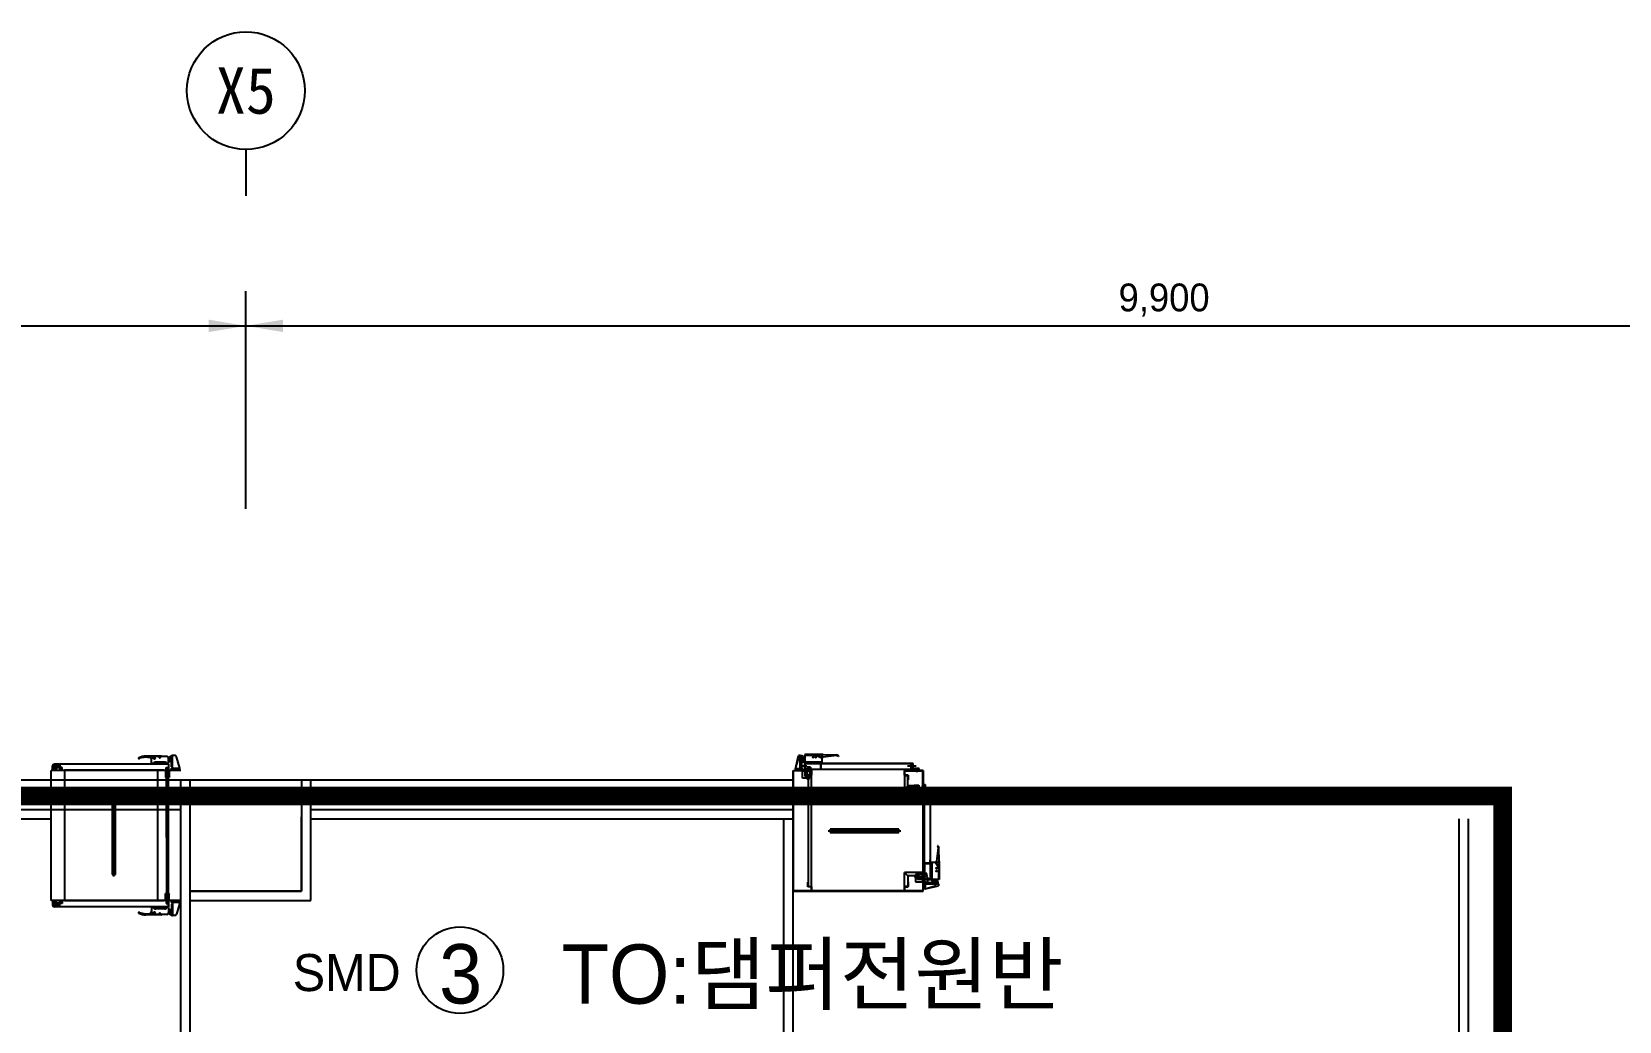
# Model space of a CAD drawing. Header units: millimetres. Extents: x 2753 to 31506, y 970 to 22960.
# Drawn here: x 13228 to 21786, y 15640 to 20978 of the extents above; entities that cross this region are included whole.
import ezdxf
from ezdxf.enums import TextEntityAlignment as Align

# ---------------------------------------------------------------- set-up
doc = ezdxf.new("R2010")
doc.units = ezdxf.units.MM
doc.header["$LTSCALE"] = 120
doc.linetypes.add('HIDDENX2', pattern=[0.75, 0.5, -0.25])
for name, color, linetype in [('1구역', 41, 'Continuous'), ('ARCH', 9, 'Continuous'), ('smd-f', 2, 'Continuous')]:
    doc.layers.add(name, color=color, linetype=linetype)
doc.styles.add('ghs', font='')
doc.styles.add('TT', font='')
doc.styles.add('돋움', font='')
doc.styles.add('울릉도l', font='')
doc.styles.get('ghs').set_extended_font_data('Dotum')
doc.styles.get('TT').set_extended_font_data('Dotum')
doc.styles.get('돋움').set_extended_font_data('DotumChe')
doc.styles.get('울릉도l').set_extended_font_data('Dotum')

# ---------------------------------------------------------------- blocks, each defined once
blk = doc.blocks.new('*U2')
blk.add_line((0, 5), (0, 0))
blk.add_circle((0, 11.35), 6.35)
at = {"color": 3, "style": '돋움'}
blk.add_attdef('NO', text='', height=5, dxfattribs=at).set_placement((0, 11.35), align=Align.MIDDLE_CENTER)

msp = doc.modelspace()

# ---------------------------------------------------------------- linework, layer by layer
at = {"layer": '1구역', "color": 2, "linetype": 'HIDDENX2', "ltscale": 7, "const_width": 100, "elevation": 0}
msp.add_lwpolyline([(9879.9, 16854.6), (9879.9, 8418.4), (21157.4, 8418.4), (21157.4, 16854.6)], close=True, dxfattribs=at)
at = {"layer": 'ARCH', "color": 1}
for p, q in [((14382.4, 18404.5, 0), (14382.4, 19578.4, 0)), ((14382.4, 18404.5, 0), (14382.4, 19578.4, 0)), ((4482.4, 19390.9, 0), (14382.4, 19390.9, 0)), ((14382.4, 19390.9, 0), (24282.4, 19390.9, 0))]:
    msp.add_line(p, q, dxfattribs=at)
at = {"layer": 'ARCH', "color": 9}
for p, q in [((13804.8, 17059.9, 0), (13804.9, 17060.3, 0)), ((13810.9, 17059.4, 0), (13805.8, 17058.7, 0)), ((13825.9, 17062.5, 0), (13810.9, 17059.4, 0)), ((13925.8, 17070.1, 0), (13842.8, 17070.1, 0)), ((13874.8, 17029.5, 0), (13874.8, 17057.8, 0)), ((13966.3, 17029.5, 0), (13874.8, 17029.5, 0)), ((13956.9, 17067.3, 0), (13884.2, 17067.3, 0)), ((13895.5, 17057.8, 0), (13884.2, 17057.8, 0)), ((13889.9, 17063.5, 0), (13889.9, 17052.2, 0)), ((13943.7, 17038, 0), (13897.4, 17038, 0)), ((13900.3, 17036.1, 0), (13898.4, 17038, 0)), ((13904, 17036.1, 0), (13900.3, 17036.1, 0)), ((13900.3, 17029.5, 0), (13900.3, 17036.1, 0)), ((13902.2, 17027.1, 0), (13902.2, 17040.1, 0)), ((13904, 17036.1, 0), (13905.9, 17038, 0)), ((13904, 17029.5, 0), (13904, 17036.1, 0)), ((13922, 17062.6, 0), (13914.4, 17062.6, 0)), ((13918.2, 17066.3, 0), (13918.2, 17058.8, 0)), ((13934.2, 17036.1, 0), (13932.4, 17038, 0)), ((13938, 17036.1, 0), (13934.2, 17036.1, 0)), ((13934.2, 17029.5, 0), (13934.2, 17036.1, 0)), ((13936.1, 17027.1, 0), (13936.1, 17040.1, 0)), ((13938, 17036.1, 0), (13939.9, 17038, 0)), ((13938, 17029.5, 0), (13938, 17036.1, 0)), ((13966.3, 17029.5, 0), (13966.3, 17057.8, 0)), ((13966.3, 17054.3, 0), (13977.7, 17054.3, 0)), ((13966.3, 17040.2, 0), (13966.3, 17040.2, 0)), ((13984, 17072.8, 0), (13972.9, 17065.5, 0)), ((13986.2, 17056.9, 0), (13975.8, 17056.9, 0)), ((13977.7, 17054.3, 0), (13977.7, 17050.6, 0)), ((13982.4, 17012.5, 0), (13982.4, 17056.9, 0)), ((13986.2, 17072.8, 0), (13984.6, 17072.8, 0)), ((13987.1, 17004, 0), (13987.1, 17072.9, 0)), ((14002.6, 17072.9, 0), (13987.1, 17072.9, 0)), ((13987.1, 17057.8, 0), (13987.1, 17072, 0)), ((14025.8, 17004.3, 0), (14009.4, 17066, 0)), ((17345.4, 17001.8, 0), (17361.4, 17073.8, 0)), ((17345.4, 17001.8, 0), (17361.4, 17056.8, 0)), ((17371.4, 17073.8, 0), (17361.4, 17073.8, 0)), ((17371.4, 17056.8, 0), (17361.4, 17056.8, 0)), ((17371.4, 17001.8, 0), (17371.4, 17073.8, 0)), ((17371.4, 17072.8, 0), (17379.4, 17072.8, 0)), ((17371.4, 17001.8, 0), (17371.4, 17056.8, 0)), ((17371.4, 17055.8, 0), (17379.4, 17055.8, 0)), ((17371.4, 17040.8, 0), (17379.4, 17040.8, 0)), ((17373.4, 17072.8, 0), (17373.4, 17057.8, 0)), ((17373.4, 17055.8, 0), (17373.4, 17040.8, 0)), ((17376.4, 17057.8, 0), (17384.4, 17057.8, 0)), ((17377.4, 17057.8, 0), (17377.4, 17001.8, 0)), ((17377.4, 17040.8, 0), (17377.4, 17001.8, 0)), ((17379.4, 17072.8, 0), (17387.2, 17068.8, 0)), ((17379.4, 17057.8, 0), (17387.2, 17061.7, 0)), ((17379.4, 17055.8, 0), (17387.2, 17051.8, 0)), ((17379.4, 17054.5, 0), (17395.4, 17054.5, 0)), ((17379.4, 17040.8, 0), (17387.2, 17044.7, 0)), ((17392.4, 17036.5, 0), (17395.4, 17036.5, 0)), ((17395.4, 17078.5, 0), (17395.4, 17030.5, 0)), ((17489.4, 17078.5, 0), (17395.4, 17078.5, 0)), ((17494.4, 17078.5, 0), (17395.4, 17078.5, 0)), ((17395.4, 17073.1, 0), (17400.4, 17075.5, 0)), ((17395.4, 17039.5, 0), (17489.4, 17039.5, 0)), ((17395.4, 17030.5, 0), (17489.4, 17030.5, 0)), ((17395.4, 16998.5, 0), (17395.4, 17030.5, 0)), ((17395.4, 17030.5, 0), (17969.4, 17030.5, 0)), ((17400.4, 17075.5, 0), (17457.4, 17075.5, 0)), ((17457.4, 17075.5, 0), (17489.4, 17058.5, 0)), ((17489.4, 17030.5, 0), (17489.4, 17078.5, 0)), ((17494.4, 17063.5, 0), (17489.4, 17058.5, 0)), ((17494.4, 17078.5, 0), (17566.4, 17076.5, 0)), ((17566.4, 17072.5, 0), (17494.4, 17063.5, 0)), ((17576.4, 17071.5, 0), (17566.4, 17076.5, 0)), ((17576.4, 17068.5, 0), (17566.4, 17072.5, 0)), ((17576.4, 17071.5, 0), (17576.4, 17068.5, 0)), ((17969.4, 17030.5, 0), (17969.4, 16998.5, 0)), ((17969.4, 17029.8, 0), (17969.4, 17003.8, 0)), ((17980.4, 17029.8, 0), (17969.4, 17029.8, 0)), ((17969.4, 17029.8, 0), (17969.4, 17003.8, 0)), ((17980.4, 17029.8, 0), (17969.4, 17029.8, 0)), ((17980.4, 17003.8, 0), (17980.4, 17029.8, 0)), ((14032.4, 16991.8, 0), (13332.4, 16991.8, 0)), ((13332.4, 16291.8, 0), (13332.4, 16991.8, 0)), ((13348.3, 17016.8, 0), (13339.8, 17016.8, 0)), ((13340.8, 16999.8, 0), (13340.8, 17016.8, 0)), ((13340.8, 16996, 0), (13340.8, 16999.8, 0)), ((13356.8, 17002.6, 0), (13343.6, 17002.6, 0)), ((13356.8, 16993.2, 0), (13343.6, 16993.2, 0)), ((13345.5, 17002.6, 0), (13345.5, 16997.9, 0)), ((13354.9, 16997.9, 0), (13345.5, 16997.9, 0)), ((13347.9, 16996, 0), (13345.5, 16997.9, 0)), ((13352.6, 16996, 0), (13347.9, 16996, 0)), ((13347.9, 16996, 0), (13347.9, 16993.2, 0)), ((13351.2, 17016.8, 0), (13349.3, 17016.8, 0)), ((13350.2, 17018.7, 0), (13350.2, 17027.2, 0)), ((13375.7, 17026.2, 0), (13350.2, 17026.2, 0)), ((13350.2, 17017.7, 0), (13350.2, 17015.8, 0)), ((13350.2, 17014.9, 0), (13350.2, 17006.4, 0)), ((13375.7, 17007.4, 0), (13350.2, 17007.4, 0)), ((13350.2, 17003.6, 0), (13350.2, 16992, 0)), ((13352.1, 17016.8, 0), (13360.6, 17016.8, 0)), ((13352.6, 16996, 0), (13354.9, 16997.9, 0)), ((13352.6, 16996, 0), (13352.6, 16993.2, 0)), ((13354.9, 17002.6, 0), (13354.9, 16997.9, 0)), ((13359.7, 17016.8, 0), (13359.7, 17007.4, 0)), ((13359.7, 17007.4, 0), (13359.7, 16999.8, 0)), ((13359.7, 16996, 0), (13359.7, 16999.8, 0)), ((13363.4, 17016.8, 0), (13378.5, 17016.8, 0)), ((13364.4, 17010.2, 0), (13364.4, 17023.4, 0)), ((13364.4, 17022.5, 0), (13364.4, 17012.1, 0)), ((13364.4, 17011.1, 0), (13364.4, 17021.5, 0)), ((13364.4, 17021.5, 0), (13369.1, 17021.5, 0)), ((13364.4, 17012.1, 0), (13369.1, 17012.1, 0)), ((13369.1, 17012.1, 0), (13369.1, 17021.5, 0)), ((13371, 17019.2, 0), (13369.1, 17021.5, 0)), ((13371, 17014.4, 0), (13369.1, 17012.1, 0)), ((13371, 17004.5, 0), (13371, 17028.6, 0)), ((13371, 17019.2, 0), (13378.5, 17019.2, 0)), ((13371, 17014.4, 0), (13371, 17019.2, 0)), ((13371, 17014.4, 0), (13378.5, 17014.4, 0)), ((13378.5, 17010.2, 0), (13378.5, 17023.4, 0)), ((13966.3, 17026.7, 0), (13379.6, 17026.7, 0)), ((13379.6, 17026.7, 0), (13379.6, 16993.7, 0)), ((13392.6, 17008.5, 0), (13379.6, 17008.5, 0)), ((13380.8, 16993.7, 0), (13379.6, 16993.7, 0)), ((13380.8, 16992.3, 0), (13380.8, 17006.9, 0)), ((13380.8, 17006.9, 0), (13391.3, 17006.9, 0)), ((13381, 16999.7, 0), (13380.8, 16999.4, 0)), ((13381, 16999.7, 0), (13380.8, 16999.7, 0)), ((13391.3, 16992.3, 0), (13380.8, 16992.3, 0)), ((13381.3, 16995.8, 0), (13381.1, 16995.3, 0)), ((13381.7, 16995.5, 0), (13381.1, 16995.3, 0)), ((13381.7, 16995.5, 0), (13381.3, 16995.8, 0)), ((13382.4, 16992.6, 0), (13381.8, 16992.6, 0)), ((13381.8, 16992.6, 0), (13381.8, 16992.3, 0)), ((13382.4, 16992.6, 0), (13382.1, 16992.3, 0)), ((13383.6, 17002.7, 0), (13383.4, 17002.1, 0)), ((13384, 17002.4, 0), (13383.4, 17002.1, 0)), ((13384, 17002.4, 0), (13383.6, 17002.7, 0)), ((13383.8, 17006.9, 0), (13383.7, 17006.8, 0)), ((13383.7, 17006.9, 0), (13383.7, 17006.8, 0)), ((13384.9, 16997, 0), (13385, 16996.1, 0)), ((13385.7, 16996.8, 0), (13384.9, 16997, 0)), ((13385.7, 16996.8, 0), (13385, 16996.1, 0)), ((13386.5, 17006.2, 0), (13385.9, 17006.2, 0)), ((13385.9, 17006.2, 0), (13386, 17005.6, 0)), ((13386.5, 17006.2, 0), (13386, 17005.6, 0)), ((13387.8, 16999.1, 0), (13387.2, 16999.1, 0)), ((13387.2, 16999.1, 0), (13387.4, 16998.5, 0)), ((13387.8, 16999.1, 0), (13387.4, 16998.5, 0)), ((13389.2, 16998.9, 0), (13389, 16998.3, 0)), ((13389.7, 16998.6, 0), (13389, 16998.3, 0)), ((13389.7, 16998.6, 0), (13389.2, 16998.9, 0)), ((13391.3, 17006.9, 0), (13391.3, 16992.3, 0)), ((13391.3, 17005.3, 0), (13391.3, 17005.1, 0)), ((13391.3, 17005.2, 0), (13391.3, 17005.1, 0)), ((13392.6, 16993.7, 0), (13392.6, 17008.5, 0)), ((13942.8, 16993.7, 0), (13405.4, 16993.7, 0)), ((13407.4, 16291.8, 0), (13407.4, 16991.8, 0)), ((13907.4, 16291.8, 0), (13907.4, 16991.8, 0)), ((13964.5, 16991.8, 0), (13945.6, 16991.8, 0)), ((13964.5, 16991.8, 0), (13945.6, 16991.8, 0)), ((13968.8, 16954, 0), (13949.9, 16991.8, 0)), ((13968.8, 16991.8, 0), (13949.9, 16954, 0)), ((13949.9, 16991.8, 0), (13949.9, 16954, 0)), ((13968.8, 16954, 0), (13949.9, 16954, 0)), ((13953.3, 16993.7, 0), (13953.3, 17008.5, 0)), ((13953.3, 17008.5, 0), (13966.3, 17008.5, 0)), ((13954.4, 17005.3, 0), (13954.4, 17005.1, 0)), ((13954.4, 17005.2, 0), (13954.4, 17005.1, 0)), ((13954.5, 16954, 0), (13954.5, 16329.5, 0)), ((13954.5, 16631.5, 0), (13954.5, 16954, 0)), ((13954.6, 17006.9, 0), (13954.6, 16992.3, 0)), ((13965.1, 17006.9, 0), (13954.6, 17006.9, 0)), ((13954.6, 16992.3, 0), (13965.1, 16992.3, 0)), ((13956, 16998.6, 0), (13956.5, 16998.9, 0)), ((13956, 16998.6, 0), (13956.7, 16998.3, 0)), ((13956.5, 16998.9, 0), (13956.7, 16998.3, 0)), ((13957.9, 16999.1, 0), (13958.4, 16998.5, 0)), ((13957.9, 16999.1, 0), (13958.5, 16999.1, 0)), ((13958.5, 16999.1, 0), (13958.4, 16998.5, 0)), ((13959.2, 17006.2, 0), (13959.7, 17005.6, 0)), ((13959.2, 17006.2, 0), (13959.8, 17006.2, 0)), ((13959.4, 16951.7, 0), (13959.3, 16995.3, 0)), ((13959.8, 17006.2, 0), (13959.7, 17005.6, 0)), ((13960, 16996.8, 0), (13960.8, 16997, 0)), ((13960, 16996.8, 0), (13960.7, 16996.1, 0)), ((13960.8, 16997, 0), (13960.7, 16996.1, 0)), ((13961.7, 17002.4, 0), (13962.2, 17002.7, 0)), ((13961.7, 17002.4, 0), (13962.3, 17002.1, 0)), ((13961.9, 17006.9, 0), (13962, 17006.8, 0)), ((13962, 17006.9, 0), (13962, 17006.8, 0)), ((13962.2, 17002.7, 0), (13962.3, 17002.1, 0)), ((13963.4, 16992.6, 0), (13963.6, 16992.3, 0)), ((13963.4, 16992.6, 0), (13963.9, 16992.6, 0)), ((13963.9, 16992.6, 0), (13963.9, 16992.3, 0)), ((13964, 16995.5, 0), (13964.4, 16995.8, 0)), ((13964, 16995.5, 0), (13964.6, 16995.3, 0)), ((13964.1, 16954, 0), (13964.1, 16329.5, 0)), ((13964.1, 16631.5, 0), (13964.1, 16954, 0)), ((13964.4, 16995.8, 0), (13964.6, 16995.3, 0)), ((13964.7, 16999.7, 0), (13964.9, 16999.4, 0)), ((13964.7, 16999.7, 0), (13964.9, 16999.7, 0)), ((13965.1, 16992.3, 0), (13965.1, 17006.9, 0)), ((13965.1, 16993.7, 0), (13966.3, 16993.7, 0)), ((13966.3, 17026.7, 0), (13966.3, 16993.7, 0)), ((13968.8, 16991.8, 0), (13968.8, 16954, 0)), ((14025.8, 17004, 0), (13979.5, 17004, 0)), ((13979.5, 16992.8, 0), (13979.5, 17004, 0)), ((14025.8, 16992.8, 0), (13979.5, 16992.8, 0)), ((13987.1, 17012.5, 0), (13982.4, 17012.5, 0)), ((13987.1, 17001.1, 0), (13984.3, 17003.9, 0)), ((13990.9, 17001.1, 0), (13987.1, 17001.1, 0)), ((13987.1, 16992.8, 0), (13987.1, 17001.1, 0)), ((13989, 16989.8, 0), (13989, 17007, 0)), ((13990.9, 17001.1, 0), (13993.7, 17003.9, 0)), ((13990.9, 16992.8, 0), (13990.9, 17001.1, 0)), ((13998.4, 16992.8, 0), (13998.4, 17004, 0)), ((14014.5, 17001.2, 0), (14011.6, 17004, 0)), ((14018.2, 17001.2, 0), (14014.5, 17001.2, 0)), ((14014.5, 16992.8, 0), (14014.5, 17001.2, 0)), ((14016.4, 16989.4, 0), (14016.4, 17007, 0)), ((14018.2, 17001.2, 0), (14021.1, 17004, 0)), ((14018.2, 16992.8, 0), (14018.2, 17001.2, 0)), ((14025.8, 16992.8, 0), (14025.8, 17003.9, 0)), ((17332.4, 16341.8, 0), (17332.4, 16991.8, 0)), ((17332.4, 16991.8, 0), (17432.4, 16991.8, 0)), ((17431.2, 16990.6, 0), (17333.6, 16990.6, 0)), ((17333.6, 16990.6, 0), (17333.6, 16343, 0)), ((17345.4, 17001.8, 0), (17345.4, 16991.8, 0)), ((17380.4, 17001.8, 0), (17345.4, 17001.8, 0)), ((17345.4, 16991.8, 0), (17380.4, 16991.8, 0)), ((17350.4, 17001.8, 0), (17350.4, 16991.8, 0)), ((17385.4, 17001.8, 0), (17350.4, 17001.8, 0)), ((17350.4, 17001.8, 0), (17376.4, 17001.8, 0)), ((17350.4, 17001.8, 0), (17376.4, 17001.8, 0)), ((17350.4, 16991.8, 0), (17385.4, 16991.8, 0)), ((17376.7, 17016.8, 0), (17406.9, 17016.8, 0)), ((17380.4, 16991.8, 0), (17380.4, 17001.8, 0)), ((17382.9, 16950.6, 0), (17382.9, 16990.6, 0)), ((17382.9, 16990.6, 0), (17422.9, 16990.6, 0)), ((17422.9, 16950.6, 0), (17382.9, 16950.6, 0)), ((17385.4, 16991.8, 0), (17385.4, 17001.8, 0)), ((17410.4, 16998.5, 0), (17395.4, 16998.5, 0)), ((17395.4, 16998.5, 0), (17395.4, 16961.5, 0)), ((17395.4, 16961.5, 0), (17410.4, 16961.5, 0)), ((17396.6, 17029.3, 0), (17396.6, 16999.7, 0)), ((17968.2, 17029.3, 0), (17396.6, 17029.3, 0)), ((17396.6, 16999.7, 0), (17968.2, 16999.7, 0)), ((17397.4, 17005.6, 0), (17397.4, 16993.8, 0)), ((17398.4, 16969.1, 0), (17398.4, 16975.1, 0)), ((17406.2, 16948, 0), (17421.6, 16948, 0)), ((17407.4, 16975.1, 0), (17407.4, 16969.1, 0)), ((17409.2, 17012.2, 0), (17409.2, 16998.5, 0)), ((17409.2, 17012.2, 0), (17417.2, 17012.2, 0)), ((17410.4, 17011, 0), (17426.6, 17011, 0)), ((17410.4, 17009.8, 0), (17410.4, 17011, 0)), ((17417.2, 17011, 0), (17410.4, 17011, 0)), ((17410.4, 17011, 0), (17410.4, 16998.5, 0)), ((17425.4, 17009.8, 0), (17410.4, 17009.8, 0)), ((17410.4, 16961.5, 0), (17410.4, 16998.5, 0)), ((17411.2, 16943, 0), (17411.2, 16968, 0)), ((17411.2, 16968, 0), (17431.2, 16968, 0)), ((17432.4, 16966.8, 0), (17412.4, 16966.8, 0)), ((17412.4, 16966.8, 0), (17412.4, 16943, 0)), ((17414.4, 16966.8, 0), (17414.4, 16366.8, 0)), ((17432.4, 16966.8, 0), (17414.4, 16966.8, 0)), ((17417.2, 17012.2, 0), (17417.2, 17011, 0)), ((17422.9, 16990.6, 0), (17422.9, 16950.6, 0)), ((17425.4, 16998.5, 0), (17425.4, 17009.8, 0)), ((17482.4, 16998.5, 0), (17425.4, 16998.5, 0)), ((17426.6, 17011, 0), (17426.6, 16999.7, 0)), ((17426.6, 16999.7, 0), (17481.2, 16999.7, 0)), ((17431.2, 16968, 0), (17431.2, 16990.6, 0)), ((17432.4, 16991.8, 0), (17432.4, 16966.8, 0)), ((17432.4, 16366.8, 0), (17432.4, 16966.8, 0)), ((17481.2, 17029.3, 0), (17501.2, 17029.3, 0)), ((17481.2, 16999.7, 0), (17481.2, 17029.3, 0)), ((17482.4, 17028.1, 0), (17482.4, 16998.5, 0)), ((17501.2, 17028.1, 0), (17482.4, 17028.1, 0)), ((17501.2, 17029.3, 0), (17501.2, 17028.1, 0)), ((17932.4, 16991.8, 0), (17932.4, 16966.8, 0)), ((18033.6, 16991.8, 0), (17932.4, 16991.8, 0)), ((17932.4, 16966.8, 0), (17950.4, 16966.8, 0)), ((17932.4, 16966.8, 0), (17952.4, 16966.8, 0)), ((17932.4, 16965.8, 0), (17932.4, 16891.8, 0)), ((17932.4, 16965.8, 0), (17950.4, 16965.8, 0)), ((17933.6, 16990.6, 0), (18032.4, 16990.6, 0)), ((17933.6, 16968, 0), (17933.6, 16990.6, 0)), ((17953.6, 16968, 0), (17933.6, 16968, 0)), ((17949.4, 17016.8, 0), (17995.8, 17016.8, 0)), ((17950.4, 16909.8, 0), (17950.4, 16965.8, 0)), ((17952.4, 16966.8, 0), (17952.4, 16941.8, 0)), ((17953.6, 16941.8, 0), (17953.6, 16968, 0)), ((17967.6, 17016.8, 0), (17974.3, 17016.8, 0)), ((17968.2, 16999.7, 0), (17968.2, 17029.3, 0)), ((17969.4, 17003.8, 0), (17980.4, 17003.8, 0)), ((17970.4, 16991.8, 0), (17970.4, 17003.8, 0)), ((17970.4, 16991.8, 0), (17979.4, 16991.8, 0)), ((17979.4, 16991.8, 0), (17979.4, 17003.8, 0)), ((17985.8, 17001.8, 0), (17979.4, 17001.8, 0)), ((17986.4, 16992.8, 0), (17979.4, 16992.8, 0)), ((17986.4, 17002.8, 0), (17986.4, 16991.8, 0)), ((18011.9, 17002.8, 0), (17986.4, 17002.8, 0)), ((17986.4, 16991.8, 0), (18011.9, 16991.8, 0)), ((17986.4, 16991.8, 0), (18011.9, 16991.8, 0)), ((17999.4, 17007.7, 0), (17999.4, 16982.9, 0)), ((18011.9, 16991.8, 0), (18011.9, 17002.8, 0)), ((18011.9, 16991.8, 0), (18011.9, 17002.8, 0)), ((18032.4, 16990.6, 0), (18032.4, 16343, 0)), ((18032.4, 16869, 0), (18032.4, 16990.6, 0)), ((18033.6, 16341.8, 0), (18033.6, 16991.8, 0)), ((18033.6, 16991.8, 0), (18033.6, 16867.8, 0)), ((18033.6, 16978.8, 0), (18033.6, 16889.8, 0)), ((18033.6, 16978.8, 0), (18033.6, 16889.8, 0)), ((18033.6, 16978.8, 0), (18033.6, 16889.8, 0)), ((9992.4, 16941.8, 0), (17332.4, 16941.8, 0)), ((13670.7, 16421.3, 0), (13670.7, 16862.2, 0)), ((14032.4, 16291.8, 0), (14032.4, 16941.8, 0)), ((14082.4, 16941.8, 0), (14682.4, 16941.8, 0)), ((14082.4, 16341.8, 0), (14082.4, 16941.8, 0)), ((14082.4, 16941.8, 0), (14682.4, 16941.8, 0)), ((14082.4, 16341.8, 0), (14082.4, 16941.8, 0)), ((14682.4, 16941.8, 0), (14682.4, 16341.8, 0)), ((14682.4, 16941.8, 0), (14682.4, 16341.8, 0)), ((14732.4, 16291.8, 0), (14732.4, 16941.8, 0)), ((17412.4, 16943, 0), (17411.2, 16943, 0)), ((17932.4, 16891.8, 0), (17950.4, 16909.8, 0)), ((18007.6, 16891.8, 0), (17932.4, 16891.8, 0)), ((18007.6, 16909.8, 0), (17950.4, 16909.8, 0)), ((17952.4, 16941.8, 0), (17953.6, 16941.8, 0)), ((17984.8, 16913, 0), (18009.8, 16913, 0)), ((17984.8, 16911.8, 0), (17984.8, 16913, 0)), ((18008.6, 16911.8, 0), (17984.8, 16911.8, 0)), ((18007.6, 16891.8, 0), (18007.6, 16909.8, 0)), ((18008.6, 16891.8, 0), (18008.6, 16911.8, 0)), ((18033.6, 16891.8, 0), (18008.6, 16891.8, 0)), ((18009.8, 16913, 0), (18009.8, 16893, 0)), ((18009.8, 16893, 0), (18032.4, 16893, 0)), ((18049.5, 16904.8, 0), (18024.8, 16904.8, 0)), ((18032.4, 16867.8, 0), (18032.4, 16847.3, 0)), ((18033.6, 16919.8, 0), (18033.6, 16884.8, 0)), ((18033.6, 16919.8, 0), (18033.6, 16884.8, 0)), ((18033.6, 16919.8, 0), (18033.6, 16884.8, 0)), ((18033.6, 16891.8, 0), (18033.6, 16917.3, 0)), ((18033.6, 16917.3, 0), (18044.6, 16917.3, 0)), ((18033.6, 16891.8, 0), (18033.6, 16917.3, 0)), ((18033.6, 16917.3, 0), (18044.6, 16917.3, 0)), ((18044.6, 16891.8, 0), (18033.6, 16891.8, 0)), ((18033.6, 16884.8, 0), (18045.6, 16884.8, 0)), ((18033.6, 16875.8, 0), (18033.6, 16884.8, 0)), ((18033.6, 16875.8, 0), (18045.6, 16875.8, 0)), ((18034.6, 16891.8, 0), (18034.6, 16884.8, 0)), ((18072.3, 16874.8, 0), (18040.3, 16874.8, 0)), ((18041.5, 16406, 0), (18041.5, 16873.6, 0)), ((18041.5, 16873.6, 0), (18071.1, 16873.6, 0)), ((18043.6, 16891.2, 0), (18043.6, 16884.8, 0)), ((18044.6, 16917.3, 0), (18044.6, 16891.8, 0)), ((18045.6, 16874.8, 0), (18045.6, 16885.8, 0)), ((18045.6, 16885.8, 0), (18071.6, 16885.8, 0)), ((18071.6, 16874.8, 0), (18045.6, 16874.8, 0)), ((18071.6, 16874.8, 0), (18045.6, 16874.8, 0)), ((18058.6, 16854.8, 0), (18058.6, 16901.2, 0)), ((18058.6, 16873, 0), (18058.6, 16879.7, 0)), ((18071.1, 16873.6, 0), (18071.1, 16406, 0)), ((18071.6, 16885.8, 0), (18071.6, 16874.8, 0)), ((18071.6, 16885.8, 0), (18071.6, 16874.8, 0)), ((18072.3, 16404.8, 0), (18072.3, 16874.8, 0)), ((9992.4, 16781.8, 0), (14032.4, 16781.8, 0)), ((13661.5, 16851.6, 0), (13661.5, 16431.9, 0)), ((13680, 16851.6, 0), (13661.5, 16851.6, 0)), ((13680, 16838.7, 0), (13661.5, 16838.7, 0)), ((13664.7, 16835.5, 0), (13664.7, 16448, 0)), ((13676.8, 16835.5, 0), (13664.7, 16835.5, 0)), ((13676.8, 16448, 0), (13676.8, 16835.5, 0)), ((13680, 16431.9, 0), (13680, 16851.6, 0)), ((14732.4, 16781.8, 0), (17332.4, 16781.8, 0)), ((17332.4, 10491.8, 0), (17332.4, 16791.8, 0)), ((9992.4, 16731.8, 0), (13332.4, 16731.8, 0)), ((14032.4, 10441.8, 0), (14032.4, 16741.8, 0)), ((14032.4, 16291.8, 0), (14032.4, 16691.8, 0)), ((14082.4, 16291.8, 0), (14082.4, 16741.8, 0)), ((14082.4, 10491.8, 0), (14082.4, 16691.8, 0)), ((14682.4, 16341.8, 0), (14682.4, 16741.8, 0)), ((14732.4, 16731.8, 0), (17332.4, 16731.8, 0)), ((17282.4, 10491.8, 0), (17282.4, 16731.8, 0)), ((20922.4, 11881.8, 0), (20922.4, 16731.8, 0)), ((20972.4, 11881.8, 0), (20972.4, 16731.8, 0)), ((21132.4, 11881.8, 0), (21132.4, 16731.8, 0)), ((21182.4, 11881.8, 0), (21182.4, 16731.8, 0)), ((17522.3, 16666.8, 0), (17913.2, 16666.8, 0)), ((17532.9, 16676, 0), (17532.9, 16657.5, 0)), ((17902.6, 16676, 0), (17532.9, 16676, 0)), ((17532.9, 16657.5, 0), (17902.6, 16657.5, 0)), ((17545.8, 16676, 0), (17545.8, 16657.5, 0)), ((17549, 16672.8, 0), (17549, 16660.7, 0)), ((17886.5, 16672.8, 0), (17549, 16672.8, 0)), ((17549, 16660.7, 0), (17886.5, 16660.7, 0)), ((17886.5, 16660.7, 0), (17886.5, 16672.8, 0)), ((17889.7, 16657.5, 0), (17889.7, 16676, 0)), ((17902.6, 16657.5, 0), (17902.6, 16676, 0)), ((18114.3, 16575.8, 0), (18105.3, 16503.8, 0)), ((18110.3, 16585.8, 0), (18114.3, 16575.8, 0)), ((18113.3, 16585.8, 0), (18110.3, 16585.8, 0)), ((18113.3, 16585.8, 0), (18118.3, 16575.8, 0)), ((18120.3, 16503.8, 0), (18118.3, 16575.8, 0)), ((13661.5, 16444.8, 0), (13680, 16444.8, 0)), ((13661.5, 16431.9, 0), (13680, 16431.9, 0)), ((13664.7, 16448, 0), (13676.8, 16448, 0)), ((17932.4, 16367.8, 0), (17932.4, 16441.8, 0)), ((18007.6, 16441.8, 0), (17932.4, 16441.8, 0)), ((17932.4, 16441.8, 0), (17950.4, 16423.8, 0)), ((17932.4, 16441.8, 0), (17950.4, 16423.8, 0)), ((18007.6, 16441.8, 0), (17932.4, 16441.8, 0)), ((17932.4, 16367.8, 0), (17932.4, 16441.8, 0)), ((18032.4, 16432.3, 0), (17992.4, 16432.3, 0)), ((17992.4, 16432.3, 0), (17992.4, 16392.3, 0)), ((18007.6, 16441.8, 0), (18007.6, 16423.8, 0)), ((18033.6, 16441.8, 0), (18008.6, 16441.8, 0)), ((18008.6, 16441.8, 0), (18008.6, 16421.8, 0)), ((18009.8, 16420.6, 0), (18009.8, 16440.6, 0)), ((18009.8, 16440.6, 0), (18032.4, 16440.6, 0)), ((18032.4, 16440.6, 0), (18032.4, 16343, 0)), ((18032.4, 16392.3, 0), (18032.4, 16432.3, 0)), ((18032.4, 16392.3, 0), (18032.4, 16432.3, 0)), ((18033.6, 16341.8, 0), (18033.6, 16441.8, 0)), ((18069.9, 16491.8, 0), (18040.3, 16491.8, 0)), ((18040.3, 16491.8, 0), (18040.3, 16434.8, 0)), ((18040.3, 16434.8, 0), (18051.6, 16434.8, 0)), ((18041.5, 16436, 0), (18041.5, 16490.6, 0)), ((18041.5, 16490.6, 0), (18071.1, 16490.6, 0)), ((18052.8, 16436, 0), (18041.5, 16436, 0)), ((18051.6, 16434.8, 0), (18051.6, 16419.8, 0)), ((18052.8, 16419.8, 0), (18052.8, 16436, 0)), ((18071.1, 16510.6, 0), (18069.9, 16510.6, 0)), ((18069.9, 16510.6, 0), (18069.9, 16491.8, 0)), ((18071.1, 16490.6, 0), (18071.1, 16510.6, 0)), ((18072.3, 16404.8, 0), (18072.3, 16498.8, 0)), ((18072.3, 16498.8, 0), (18120.3, 16498.8, 0)), ((18081.3, 16404.8, 0), (18081.3, 16498.8, 0)), ((18105.3, 16503.8, 0), (18100.3, 16498.8, 0)), ((18117.3, 16466.8, 0), (18100.3, 16498.8, 0)), ((18117.3, 16409.8, 0), (18117.3, 16466.8, 0)), ((18120.3, 16503.8, 0), (18120.3, 16404.8, 0)), ((18120.3, 16498.8, 0), (18120.3, 16404.8, 0)), ((17408, 16385.6, 0), (17418.6, 16385.6, 0)), ((17411.2, 16365.6, 0), (17411.2, 16390.6, 0)), ((17412.4, 16390.6, 0), (17411.2, 16390.6, 0)), ((17431.2, 16365.6, 0), (17411.2, 16365.6, 0)), ((17412.4, 16390.6, 0), (17412.4, 16366.8, 0)), ((17412.4, 16366.8, 0), (17432.4, 16366.8, 0)), ((17414.4, 16366.8, 0), (17432.4, 16366.8, 0)), ((17431.2, 16343, 0), (17431.2, 16365.6, 0)), ((17432.4, 16341.8, 0), (17432.4, 16366.8, 0)), ((17432.4, 16366.8, 0), (17432.4, 16341.8, 0)), ((17932.4, 16367.8, 0), (17950.4, 16367.8, 0)), ((17950.4, 16366.8, 0), (17932.4, 16366.8, 0)), ((17932.4, 16366.8, 0), (17932.4, 16343, 0)), ((17952.4, 16366.8, 0), (17932.4, 16366.8, 0)), ((17933.6, 16365.6, 0), (17953.6, 16365.6, 0)), ((17933.6, 16343, 0), (17933.6, 16365.6, 0)), ((17950.4, 16423.8, 0), (17950.4, 16367.8, 0)), ((18007.6, 16423.8, 0), (17950.4, 16423.8, 0)), ((17952.4, 16391.8, 0), (17952.4, 16366.8, 0)), ((17953.6, 16391.8, 0), (17952.4, 16391.8, 0)), ((17953.6, 16365.6, 0), (17953.6, 16391.8, 0)), ((18008.6, 16421.8, 0), (17984.8, 16421.8, 0)), ((17984.8, 16421.8, 0), (17984.8, 16420.6, 0)), ((17984.8, 16420.6, 0), (18009.8, 16420.6, 0)), ((17992.4, 16392.3, 0), (18032.4, 16392.3, 0)), ((18003.3, 16404.8, 0), (18003.3, 16419.8, 0)), ((18003.3, 16419.8, 0), (18040.3, 16419.8, 0)), ((18040.3, 16404.8, 0), (18003.3, 16404.8, 0)), ((18016.9, 16416.8, 0), (18010.9, 16416.8, 0)), ((18010.9, 16407.8, 0), (18016.9, 16407.8, 0)), ((18033.6, 16394.8, 0), (18043.6, 16394.8, 0)), ((18033.6, 16389.8, 0), (18043.6, 16389.8, 0)), ((18043.6, 16359.8, 0), (18033.6, 16359.8, 0)), ((18043.6, 16354.8, 0), (18033.6, 16354.8, 0)), ((18047.5, 16406.8, 0), (18035.6, 16406.8, 0)), ((18040.3, 16419.8, 0), (18040.3, 16404.8, 0)), ((18052.8, 16419.8, 0), (18040.3, 16419.8, 0)), ((18054, 16418.6, 0), (18040.3, 16418.6, 0)), ((18040.3, 16404.8, 0), (18072.3, 16404.8, 0)), ((18071.1, 16406, 0), (18041.5, 16406, 0)), ((18043.6, 16394.8, 0), (18043.6, 16359.8, 0)), ((18043.6, 16389.8, 0), (18043.6, 16354.8, 0)), ((18099.6, 16386.8, 0), (18043.6, 16386.8, 0)), ((18082.6, 16386.8, 0), (18043.6, 16386.8, 0)), ((18043.6, 16359.8, 0), (18043.6, 16385.8, 0)), ((18043.6, 16359.8, 0), (18043.6, 16385.8, 0)), ((18043.6, 16380.8, 0), (18115.6, 16380.8, 0)), ((18043.6, 16380.8, 0), (18098.6, 16380.8, 0)), ((18043.6, 16354.8, 0), (18115.6, 16370.8, 0)), ((18043.6, 16354.8, 0), (18098.6, 16370.8, 0)), ((18051.6, 16419.8, 0), (18052.8, 16419.8, 0)), ((18054, 16426.6, 0), (18052.8, 16426.6, 0)), ((18052.8, 16426.6, 0), (18052.8, 16419.8, 0)), ((18054, 16418.6, 0), (18054, 16426.6, 0)), ((18058.6, 16386.1, 0), (18058.6, 16416.2, 0)), ((18120.3, 16404.8, 0), (18072.3, 16404.8, 0)), ((18078.3, 16401.8, 0), (18078.3, 16404.8, 0)), ((18082.6, 16388.8, 0), (18086.5, 16396.6, 0)), ((18082.6, 16380.8, 0), (18082.6, 16388.8, 0)), ((18097.6, 16382.8, 0), (18082.6, 16382.8, 0)), ((18097.6, 16388.8, 0), (18093.7, 16396.6, 0)), ((18096.3, 16388.8, 0), (18096.3, 16404.8, 0)), ((18097.6, 16380.8, 0), (18097.6, 16388.8, 0)), ((18098.6, 16380.8, 0), (18098.6, 16370.8, 0)), ((18099.6, 16388.8, 0), (18103.5, 16396.6, 0)), ((18099.6, 16385.8, 0), (18099.6, 16393.8, 0)), ((18114.6, 16382.8, 0), (18099.6, 16382.8, 0)), ((18114.6, 16388.8, 0), (18110.7, 16396.6, 0)), ((18114.6, 16380.8, 0), (18114.6, 16388.8, 0)), ((18115, 16404.8, 0), (18117.3, 16409.8, 0)), ((18115.6, 16380.8, 0), (18115.6, 16370.8, 0)), ((14032.4, 16291.8, 0), (13332.4, 16291.8, 0)), ((13348.3, 16266.7, 0), (13339.8, 16266.7, 0)), ((13340.8, 16287.5, 0), (13340.8, 16283.7, 0)), ((13340.8, 16283.7, 0), (13340.8, 16266.7, 0)), ((13356.8, 16290.3, 0), (13343.6, 16290.3, 0)), ((13356.8, 16280.9, 0), (13343.6, 16280.9, 0)), ((13347.9, 16287.5, 0), (13345.5, 16285.6, 0)), ((13354.9, 16285.6, 0), (13345.5, 16285.6, 0)), ((13345.5, 16280.9, 0), (13345.5, 16285.6, 0)), ((13347.9, 16287.5, 0), (13347.9, 16290.3, 0)), ((13352.6, 16287.5, 0), (13347.9, 16287.5, 0)), ((13351.2, 16266.7, 0), (13349.3, 16266.7, 0)), ((13350.2, 16279.9, 0), (13350.2, 16291.5, 0)), ((13350.2, 16268.6, 0), (13350.2, 16277.1, 0)), ((13375.7, 16276.2, 0), (13350.2, 16276.2, 0)), ((13350.2, 16265.8, 0), (13350.2, 16267.7, 0)), ((13350.2, 16264.9, 0), (13350.2, 16256.4, 0)), ((13352.1, 16266.7, 0), (13360.6, 16266.7, 0)), ((13352.6, 16287.5, 0), (13352.6, 16290.3, 0)), ((13352.6, 16287.5, 0), (13354.9, 16285.6, 0)), ((13354.9, 16280.9, 0), (13354.9, 16285.6, 0)), ((13359.7, 16287.5, 0), (13359.7, 16283.7, 0)), ((13359.7, 16276.1, 0), (13359.7, 16283.7, 0)), ((13359.7, 16266.7, 0), (13359.7, 16276.1, 0)), ((13363.4, 16266.7, 0), (13378.5, 16266.7, 0)), ((13364.4, 16273.4, 0), (13364.4, 16260.1, 0)), ((13364.4, 16272.4, 0), (13364.4, 16262, 0)), ((13364.4, 16261.1, 0), (13364.4, 16271.5, 0)), ((13364.4, 16271.5, 0), (13369.1, 16271.5, 0)), ((13364.4, 16262, 0), (13369.1, 16262, 0)), ((13369.1, 16271.5, 0), (13369.1, 16262, 0)), ((13371, 16269.1, 0), (13369.1, 16271.5, 0)), ((13371, 16264.4, 0), (13369.1, 16262, 0)), ((13371, 16279, 0), (13371, 16254.9, 0)), ((13371, 16269.1, 0), (13378.5, 16269.1, 0)), ((13371, 16269.1, 0), (13371, 16264.4, 0)), ((13371, 16264.4, 0), (13378.5, 16264.4, 0)), ((13378.5, 16273.4, 0), (13378.5, 16260.1, 0)), ((13379.6, 16256.8, 0), (13379.6, 16289.9, 0)), ((13380.8, 16289.9, 0), (13379.6, 16289.9, 0)), ((13392.6, 16275, 0), (13379.6, 16275, 0)), ((13391.3, 16291.2, 0), (13380.8, 16291.2, 0)), ((13380.8, 16291.2, 0), (13380.8, 16276.6, 0)), ((13381, 16283.8, 0), (13380.8, 16284.1, 0)), ((13381, 16283.8, 0), (13380.8, 16283.8, 0)), ((13380.8, 16276.6, 0), (13391.3, 16276.6, 0)), ((13381.7, 16287.9, 0), (13381.1, 16288.2, 0)), ((13381.3, 16287.6, 0), (13381.1, 16288.2, 0)), ((13381.7, 16287.9, 0), (13381.3, 16287.6, 0)), ((13381.8, 16290.8, 0), (13381.8, 16291.1, 0)), ((13382.4, 16290.9, 0), (13381.8, 16290.8, 0)), ((13382.4, 16290.9, 0), (13382.1, 16291.1, 0)), ((13384, 16281.1, 0), (13383.4, 16281.4, 0)), ((13383.6, 16280.8, 0), (13383.4, 16281.4, 0)), ((13384, 16281.1, 0), (13383.6, 16280.8, 0)), ((13383.8, 16276.5, 0), (13383.7, 16276.6, 0)), ((13383.7, 16276.5, 0), (13383.7, 16276.6, 0)), ((13384.9, 16286.5, 0), (13385, 16287.4, 0)), ((13385.7, 16286.6, 0), (13384.9, 16286.5, 0)), ((13385.7, 16286.6, 0), (13385, 16287.4, 0)), ((13385.9, 16277.2, 0), (13386, 16277.8, 0)), ((13386.5, 16277.3, 0), (13385.9, 16277.2, 0)), ((13386.5, 16277.3, 0), (13386, 16277.8, 0)), ((13387.2, 16284.3, 0), (13387.4, 16284.9, 0)), ((13387.8, 16284.4, 0), (13387.2, 16284.3, 0)), ((13387.8, 16284.4, 0), (13387.4, 16284.9, 0)), ((13389.7, 16284.9, 0), (13389, 16285.2, 0)), ((13389.2, 16284.6, 0), (13389, 16285.2, 0)), ((13389.7, 16284.9, 0), (13389.2, 16284.6, 0)), ((13391.3, 16276.6, 0), (13391.3, 16291.2, 0)), ((13391.3, 16278.3, 0), (13391.3, 16278.3, 0)), ((13391.3, 16278.2, 0), (13391.3, 16278.3, 0)), ((13392.6, 16289.8, 0), (13392.6, 16275, 0)), ((13942.8, 16289.9, 0), (13405.4, 16289.9, 0)), ((13964.5, 16291.8, 0), (13945.6, 16291.8, 0)), ((13949.9, 16291.8, 0), (13949.9, 16329.5, 0)), ((13968.8, 16329.5, 0), (13949.9, 16291.8, 0)), ((13968.8, 16291.8, 0), (13949.9, 16329.5, 0)), ((13968.8, 16329.5, 0), (13949.9, 16329.5, 0)), ((13953.3, 16289.8, 0), (13953.3, 16275, 0)), ((13953.3, 16275, 0), (13966.3, 16275, 0)), ((13954.6, 16291.2, 0), (13965.1, 16291.2, 0)), ((13954.6, 16276.6, 0), (13954.6, 16291.2, 0)), ((13965.1, 16276.6, 0), (13954.6, 16276.6, 0)), ((13955, 16278.6, 0), (13955, 16278.6, 0)), ((13955, 16278.5, 0), (13955, 16278.6, 0)), ((13956.7, 16285.2, 0), (13957.3, 16285.5, 0)), ((13956.7, 16285.2, 0), (13957.1, 16284.9, 0)), ((13957.1, 16284.9, 0), (13957.3, 16285.5, 0)), ((13958.5, 16284.7, 0), (13959, 16285.2, 0)), ((13958.5, 16284.7, 0), (13959.1, 16284.6, 0)), ((13959.1, 16284.6, 0), (13959, 16285.2, 0)), ((13959.4, 16331.8, 0), (13959.3, 16288.3, 0)), ((13959.8, 16277.6, 0), (13960.3, 16278.1, 0)), ((13959.8, 16277.6, 0), (13960.4, 16277.5, 0)), ((13960.4, 16277.5, 0), (13960.3, 16278.1, 0)), ((13960.6, 16286.9, 0), (13961.3, 16287.7, 0)), ((13960.6, 16286.9, 0), (13961.4, 16286.8, 0)), ((13961.4, 16286.8, 0), (13961.3, 16287.7, 0)), ((13962.3, 16281.4, 0), (13962.9, 16281.7, 0)), ((13962.3, 16281.4, 0), (13962.8, 16281.1, 0)), ((13962.5, 16276.8, 0), (13962.6, 16276.9, 0)), ((13962.6, 16276.8, 0), (13962.6, 16276.9, 0)), ((13962.8, 16281.1, 0), (13962.9, 16281.7, 0)), ((13964, 16291.2, 0), (13964.2, 16291.4, 0)), ((13964, 16291.2, 0), (13964.5, 16291.1, 0)), ((13964.5, 16291.1, 0), (13964.5, 16291.4, 0)), ((13964.6, 16288.3, 0), (13965.2, 16288.5, 0)), ((13964.6, 16288.3, 0), (13965.1, 16287.9, 0)), ((13965.1, 16291.2, 0), (13965.1, 16276.6, 0)), ((13965.1, 16289.9, 0), (13966.3, 16289.9, 0)), ((13965.1, 16287.9, 0), (13965.2, 16288.5, 0)), ((13965.3, 16284.1, 0), (13965.5, 16284.4, 0)), ((13965.3, 16284.1, 0), (13965.5, 16284.1, 0)), ((13966.3, 16256.8, 0), (13966.3, 16289.9, 0)), ((13966.3, 16288.9, 0), (13966.3, 16256.8, 0)), ((13968.8, 16291.8, 0), (13968.8, 16329.5, 0)), ((14025.8, 16290.7, 0), (13979.5, 16290.7, 0)), ((13979.5, 16290.7, 0), (13979.5, 16279.5, 0)), ((14025.8, 16279.5, 0), (13979.5, 16279.5, 0)), ((13982.4, 16271, 0), (13982.4, 16226.6, 0)), ((13987.1, 16271, 0), (13982.4, 16271, 0)), ((13987.1, 16282.5, 0), (13984.3, 16279.6, 0)), ((13987.1, 16290.7, 0), (13987.1, 16282.5, 0)), ((13990.9, 16282.5, 0), (13987.1, 16282.5, 0)), ((13987.1, 16279.5, 0), (13987.1, 16210.6, 0)), ((13989, 16293.7, 0), (13989, 16276.5, 0)), ((13990.9, 16290.7, 0), (13990.9, 16282.5, 0)), ((13990.9, 16282.5, 0), (13993.7, 16279.6, 0)), ((13998.4, 16290.7, 0), (13998.4, 16279.5, 0)), ((14025.8, 16279.3, 0), (14009.4, 16217.5, 0)), ((14014.5, 16282.3, 0), (14011.6, 16279.5, 0)), ((14014.5, 16290.7, 0), (14014.5, 16282.3, 0)), ((14018.2, 16282.3, 0), (14014.5, 16282.3, 0)), ((14016.4, 16294.1, 0), (14016.4, 16276.5, 0)), ((14018.2, 16290.7, 0), (14018.2, 16282.3, 0)), ((14018.2, 16282.3, 0), (14021.1, 16279.5, 0)), ((14025.8, 16290.7, 0), (14025.8, 16279.6, 0)), ((14032.4, 16291.8, 0), (14032.4, 16291.8, 0)), ((14082.4, 16341.8, 0), (14682.4, 16341.8, 0)), ((14682.4, 16341.8, 0), (14082.4, 16341.8, 0)), ((14682.4, 16341.8, 0), (14082.4, 16341.8, 0)), ((14082.4, 16291.8, 0), (14732.4, 16291.8, 0)), ((17332.4, 16341.8, 0), (17432.4, 16341.8, 0)), ((17432.4, 16341.8, 0), (17332.4, 16341.8, 0)), ((17431.2, 16343, 0), (17333.6, 16343, 0)), ((17333.6, 16343, 0), (17431.2, 16343, 0)), ((17345.4, 16341.8, 0), (17380.4, 16341.8, 0)), ((17350.4, 16341.8, 0), (17385.4, 16341.8, 0)), ((18032.4, 16343, 0), (17432.4, 16343, 0)), ((17432.4, 16341.8, 0), (18033.6, 16341.8, 0)), ((13375.7, 16257.3, 0), (13350.2, 16257.3, 0)), ((13966.3, 16256.8, 0), (13379.6, 16256.8, 0)), ((13804.8, 16223.7, 0), (13804.9, 16223.2, 0)), ((13810.9, 16224.1, 0), (13805.8, 16224.8, 0)), ((13825.9, 16221.1, 0), (13810.9, 16224.1, 0)), ((13925.8, 16213.4, 0), (13842.8, 16213.4, 0)), ((13966.3, 16254, 0), (13874.8, 16254, 0)), ((13874.8, 16254, 0), (13874.8, 16225.7, 0)), ((13895.5, 16225.7, 0), (13884.2, 16225.7, 0)), ((13956.9, 16216.3, 0), (13884.2, 16216.3, 0)), ((13889.9, 16220, 0), (13889.9, 16231.4, 0)), ((13943.7, 16245.5, 0), (13897.4, 16245.5, 0)), ((13900.3, 16247.4, 0), (13898.4, 16245.5, 0)), ((13900.3, 16254, 0), (13900.3, 16247.4, 0)), ((13904, 16247.4, 0), (13900.3, 16247.4, 0)), ((13902.2, 16256.4, 0), (13902.2, 16243.4, 0)), ((13904, 16254, 0), (13904, 16247.4, 0)), ((13904, 16247.4, 0), (13905.9, 16245.5, 0)), ((13922, 16221, 0), (13914.4, 16221, 0)), ((13918.2, 16217.2, 0), (13918.2, 16224.8, 0)), ((13934.2, 16247.4, 0), (13932.4, 16245.5, 0)), ((13934.2, 16254, 0), (13934.2, 16247.4, 0)), ((13938, 16247.4, 0), (13934.2, 16247.4, 0)), ((13936.1, 16256.4, 0), (13936.1, 16243.4, 0)), ((13938, 16254, 0), (13938, 16247.4, 0)), ((13938, 16247.4, 0), (13939.9, 16245.5, 0)), ((13966.3, 16254, 0), (13966.3, 16225.7, 0)), ((13966.3, 16243.4, 0), (13966.3, 16243.4, 0)), ((13966.3, 16229.2, 0), (13977.7, 16229.2, 0)), ((13984, 16210.8, 0), (13972.9, 16218.1, 0)), ((13986.2, 16226.6, 0), (13975.8, 16226.6, 0)), ((13977.7, 16229.2, 0), (13977.7, 16233, 0)), ((13986.2, 16210.7, 0), (13984.6, 16210.7, 0)), ((13987.1, 16225.7, 0), (13987.1, 16211.5, 0)), ((14002.6, 16210.6, 0), (13987.1, 16210.6, 0))]:
    msp.add_line(p, q, dxfattribs=at)
for centre, radius in [((13889.9, 17057.8, 0), 3.78), ((13918.2, 17062.6, 0), 2.83), ((13975.8, 17061.6, 0), 4.72), ((17440.4, 17063.5, 0), 2.5), ((17455.4, 17063.5, 0), 2.5), ((17474.9, 17069, 0), 2.5), ((13350.2, 17016.8, 0), 4.72), ((18105.3, 16464.8, 0), 2.5), ((18105.3, 16449.8, 0), 2.5), ((18110.8, 16484.3, 0), 2.5), ((13350.2, 16266.7, 0), 4.72), ((13889.9, 16225.7, 0), 3.78), ((13918.2, 16221, 0), 2.83), ((13975.8, 16221.9, 0), 4.72)]:
    msp.add_circle(centre, radius, dxfattribs=at)
for centre, radius, start, end in [((13807, 17058.6, 0), 2.83, 136.26689, 255.09965), ((13805.7, 17059.7, 0), 0.944, 168.37627, 273.93352), ((13805.8, 17060.1, 0), 0.944, 115.52728, 168.37627), ((13845.3, 16978.6, 0), 91.5, 91.53104, 115.86463), ((13806.5, 17056.8, 0), 0.944, 255.09965, 327.31251), ((13799.6, 17061.3, 0), 9.21, 327.31251, 345.30843), ((13845.3, 16904.2, 0), 159.4, 83.60619, 96.99451), ((13861.2, 17049.2, 0), 13.6, 356.78882, 81.97119), ((13884.2, 17057.8, 0), 9.44, 90, 180), ((13897.4, 17024.8, 0), 13.2, 90, 159.07517), ((13925.8, 17067.3, 0), 2.83, 0, 90), ((13943.7, 17024.8, 0), 13.2, 20.92483, 90), ((13956.9, 17057.8, 0), 9.44, 0, 90), ((13966.3, 17050.6, 0), 11.3, 270, 0), ((13975.8, 17061.6, 0), 6.13, 84.51142, 309.71514), ((13984.6, 17071.9, 0), 0.944, 90, 123.42542), ((13986.2, 17071.9, 0), 0.944, 0, 90), ((13986.2, 17057.8, 0), 0.944, 270, 0), ((14000.4, 17063.8, 0), 9.44, 14.80942, 76.70904), ((17397.4, 17053.8, 0), 18, 177.7639, 253.94207), ((17385.4, 17065.3, 0), 4, 291.75905, 68.24095), ((17385.4, 17048.3, 0), 4, 291.75905, 68.24095), ((13350.2, 17016.8, 0), 9.44, 90, 180), ((13350.2, 17016.8, 0), 9.44, 180, 270), ((13343.6, 16999.8, 0), 2.83, 90, 180), ((13343.6, 16996, 0), 2.83, 180, 270), ((13350.2, 17016.8, 0), 9.44, 0, 90), ((13356.8, 16999.8, 0), 2.83, 0, 90), ((13356.8, 16996, 0), 2.83, 270, 0), ((13367.2, 17023.4, 0), 2.83, 90, 180), ((13367.2, 17010.2, 0), 2.83, 180, 270), ((13375.7, 17023.4, 0), 2.83, 0, 90), ((13375.7, 17010.2, 0), 2.83, 270, 0), ((14024.9, 17003.9, 0), 0.944, 0, 14.80942), ((17402.9, 16975.1, 0), 4.5, 0, 180), ((17402.9, 16969.1, 0), 4.5, 180, 0), ((18010.9, 16412.3, 0), 4.5, 90, 270), ((18016.9, 16412.3, 0), 4.5, 270, 90), ((18095.6, 16406.8, 0), 18, 196.05793, 272.2361), ((18090.1, 16394.8, 0), 4, 21.75905, 158.24095), ((18107.1, 16394.8, 0), 4, 21.75905, 158.24095), ((13343.6, 16287.5, 0), 2.83, 90, 180), ((13343.6, 16283.7, 0), 2.83, 180, 270), ((13350.2, 16266.7, 0), 9.44, 90, 180), ((13350.2, 16266.7, 0), 9.44, 180, 270), ((13350.2, 16266.7, 0), 9.44, 270, 0), ((13356.8, 16287.5, 0), 2.83, 0, 90), ((13356.8, 16283.7, 0), 2.83, 270, 0), ((13367.2, 16273.4, 0), 2.83, 90, 180), ((13367.2, 16260.1, 0), 2.83, 180, 270), ((13375.7, 16273.4, 0), 2.83, 0, 90), ((13375.7, 16260.1, 0), 2.83, 270, 0), ((14024.9, 16279.6, 0), 0.944, 345.19058, 0), ((13807, 16224.9, 0), 2.83, 104.90035, 223.73311), ((13805.7, 16223.9, 0), 0.944, 86.06648, 191.62373), ((13805.8, 16223.4, 0), 0.944, 191.62373, 244.47272), ((13845.3, 16304.9, 0), 91.5, 244.13537, 268.46896), ((13806.5, 16226.7, 0), 0.944, 32.68749, 104.90035), ((13799.6, 16222.3, 0), 9.21, 14.69157, 32.68749), ((13845.3, 16379.3, 0), 159.4, 263.00549, 276.39381), ((13861.2, 16234.4, 0), 13.6, 278.02881, 3.21118), ((13884.2, 16225.7, 0), 9.44, 180, 270), ((13897.4, 16258.7, 0), 13.2, 200.92483, 270), ((13925.8, 16216.3, 0), 2.83, 270, 0), ((13943.7, 16258.7, 0), 13.2, 270, 339.07517), ((13956.9, 16225.7, 0), 9.44, 270, 0), ((13966.3, 16233, 0), 11.3, 0, 90), ((13975.8, 16221.9, 0), 6.13, 50.28486, 275.48858), ((13984.6, 16211.7, 0), 0.944, 236.57458, 270), ((13986.2, 16225.7, 0), 0.944, 0, 90), ((13986.2, 16211.7, 0), 0.944, 270, 0), ((14000.4, 16219.8, 0), 9.44, 283.29096, 345.19058)]:
    msp.add_arc(centre, radius, start, end, dxfattribs=at)
at = {"layer": 'ARCH', "color": 1}
for points in [[(14182.4, 19424.2, 0), (14182.4, 19357.5, 0), (14382.4, 19390.9, 0)], [(14582.4, 19424.2, 0), (14582.4, 19357.5, 0), (14382.4, 19390.9, 0)]]:
    msp.add_solid(points, dxfattribs=at)
at = {"layer": 'smd-f'}
msp.add_circle((15536.6, 15915.5, 0), 233.7, dxfattribs=at)

# ---------------------------------------------------------------- block references
at = {"layer": 'ARCH', "color": 9, "xscale": 50, "yscale": 50, "zscale": 50}
msp.add_blockref('*U2', (14382.7, 20092.6, 0), dxfattribs=at).add_auto_attribs({'NO': 'X5'})

# ---------------------------------------------------------------- texts
at = {"layer": 'ARCH', "color": 9, "insert": (19332.4, 19530.4, 0), "char_height": 150, "attachment_point": 5, "style": '울릉도l'}
msp.add_mtext('9,900', dxfattribs=at)
at = {"layer": 'smd-f', "style": 'TT'}
for s, p in [('TO:댐퍼전원반', (17436.9, 15897.9, 0)), ('3', (15540.4, 15895.6, 0))]:
    msp.add_text(s, height=320, dxfattribs=at).set_placement(p, align=Align.MIDDLE)
at = {"layer": 'smd-f', "style": 'ghs'}
msp.add_text('SMD', height=200, dxfattribs=at).set_placement((14635.4, 15802.5, 0))

doc.saveas('drawing.dxf')
